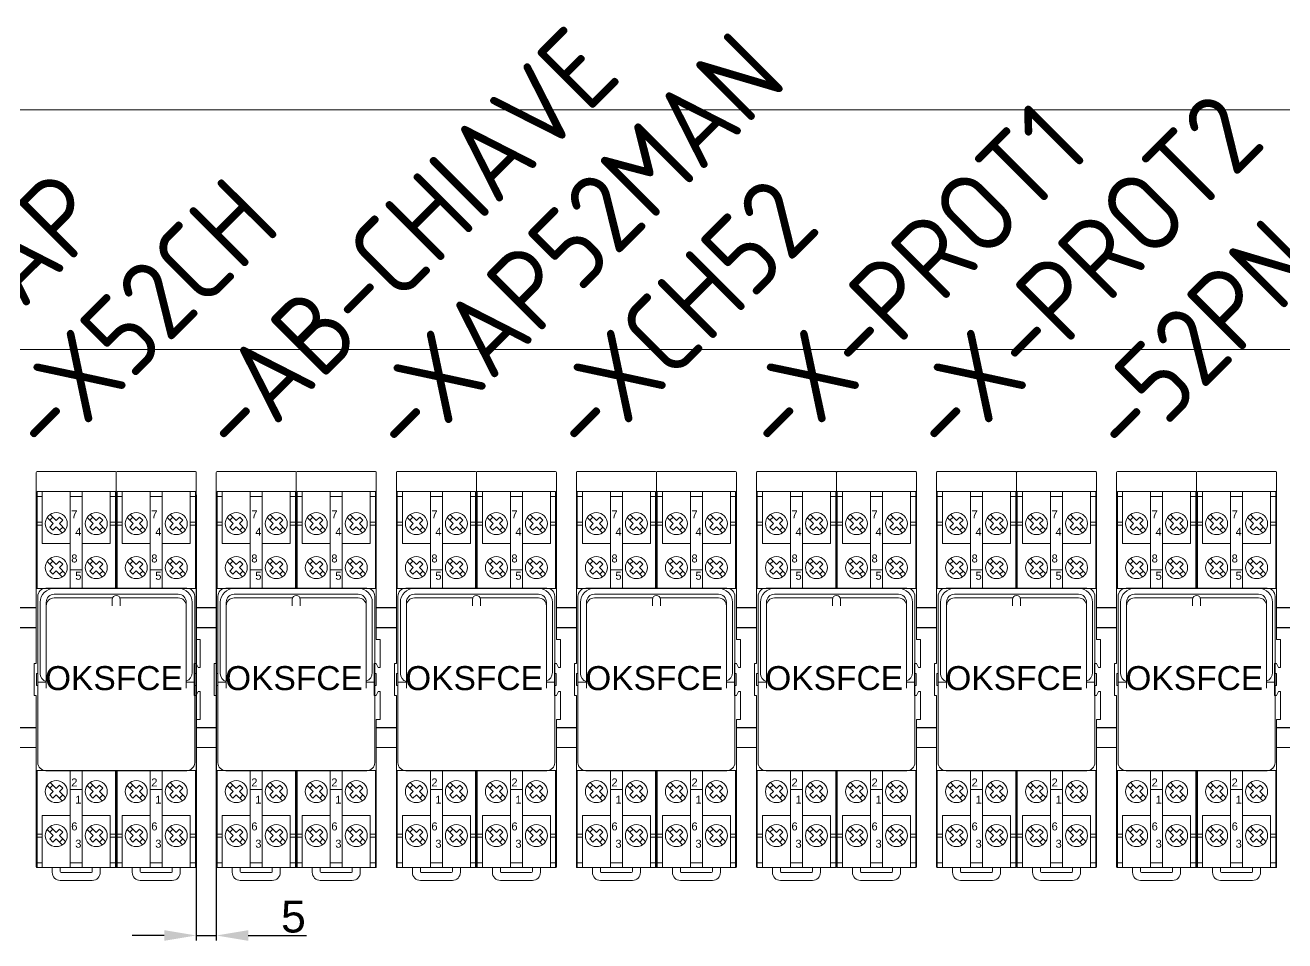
# Model space of a CAD drawing. Header units: millimetres. Extents: x 1359 to 3577, y 1333 to 3557.
# Drawn here: x 1851.6 to 2166.4, y 2268.7 to 2497.7 of the extents above; entities that cross this region are included whole.
import ezdxf

# ---------------------------------------------------------------- set-up
doc = ezdxf.new("R2010")
doc.units = ezdxf.units.MM
doc.set_wipeout_variables(frame=1)
doc.layers.add('000-PI-Oprema', color=30, linetype='Continuous', lineweight=5)
doc.layers.add('002-PI-Kabelska kanalica', color=150, linetype='Continuous')
doc.styles.add('PI0', font='isocpeur.ttf', dxfattribs={"width": 0.9})
doc.styles.get("Standard").update_dxf_attribs({"font": 'arial.ttf'})
doc.dimstyles.new('ISO-25-lb', dxfattribs={"dimtxt": 8, "dimasz": 8, "dimexe": 1.25, "dimexo": 0.625, "dimtad": 1, "dimtxsty": 'Standard', "dimcen": 5, "dimadec": 0, "dimazin": 0, "dimtfac": 1, "dimtmove": 0, "dimatfit": 3, "dimfxl": 1, "dimarcsym": 0})

# ---------------------------------------------------------------- blocks, each defined once
blk = doc.blocks.new('*U50')
at = {"layer": '002-PI-Kabelska kanalica', "color": 0, "linetype": 'ByBlock', "lineweight": 0}
for p, q in [((-20, -100), (-20, 715)), ((40, -100), (40, 715))]:
    blk.add_line(p, q, dxfattribs=at)
blk = doc.blocks.new('OKSFCE')
at = {"layer": '000-PI-Oprema', "color": 0, "linetype": 'ByBlock', "lineweight": 0}
for p, q in [((47678.84, 23886.54), (47698.44, 23886.54)), ((47698.84, 23886.54), (47718.44, 23886.54)), ((47678.84, 23881.54), (47698.44, 23881.54)), ((47680.14, 23881.54), (47680.14, 23868.54)), ((47697.14, 23881.54), (47697.14, 23868.54)), ((47698.84, 23881.54), (47718.44, 23881.54)), ((47700.14, 23881.54), (47700.14, 23868.54)), ((47717.14, 23881.54), (47717.14, 23868.54)), ((47680.14, 23880.32), (47678.84, 23880.32)), ((47690.14, 23880.32), (47687.14, 23880.32)), ((47698.44, 23880.32), (47697.14, 23880.32)), ((47700.14, 23880.32), (47698.84, 23880.32)), ((47710.14, 23880.32), (47707.14, 23880.32)), ((47718.44, 23880.32), (47717.14, 23880.32)), ((47681.34, 23875.05), (47682.86, 23873.54)), ((47682.01, 23874.38), (47682.79, 23875.16)), ((47682.12, 23875.83), (47683.64, 23874.31)), ((47683.64, 23874.31), (47684.49, 23875.16)), ((47684.49, 23875.16), (47685.27, 23874.38)), ((47691.34, 23875.05), (47692.86, 23873.54)), ((47692.01, 23874.38), (47692.79, 23875.16)), ((47692.12, 23875.83), (47693.64, 23874.31)), ((47693.64, 23874.31), (47694.49, 23875.16)), ((47694.49, 23875.16), (47695.27, 23874.38)), ((47701.34, 23875.05), (47702.86, 23873.54)), ((47702.01, 23874.38), (47702.79, 23875.16)), ((47702.12, 23875.83), (47703.64, 23874.31)), ((47703.64, 23874.31), (47704.49, 23875.16)), ((47704.49, 23875.16), (47705.27, 23874.38)), ((47711.34, 23875.05), (47712.86, 23873.54)), ((47712.01, 23874.38), (47712.79, 23875.16)), ((47712.12, 23875.83), (47713.64, 23874.31)), ((47713.64, 23874.31), (47714.49, 23875.16)), ((47714.49, 23875.16), (47715.27, 23874.38)), ((47678.64, 23873.16), (47680.14, 23873.16)), ((47678.84, 23873.94), (47680.14, 23873.94)), ((47682.01, 23872.69), (47682.86, 23873.54)), ((47682.01, 23872.69), (47682.79, 23871.91)), ((47682.79, 23871.91), (47683.64, 23872.76)), ((47683.64, 23872.76), (47685.16, 23871.24)), ((47684.42, 23873.54), (47685.27, 23874.38)), ((47684.42, 23873.54), (47685.93, 23872.02)), ((47684.49, 23871.91), (47685.27, 23872.69)), ((47692.01, 23872.69), (47692.86, 23873.54)), ((47692.01, 23872.69), (47692.79, 23871.91)), ((47692.79, 23871.91), (47693.64, 23872.76)), ((47693.64, 23872.76), (47695.16, 23871.24)), ((47694.42, 23873.54), (47695.27, 23874.38)), ((47694.42, 23873.54), (47695.93, 23872.02)), ((47694.49, 23871.91), (47695.27, 23872.69)), ((47698.44, 23873.94), (47697.14, 23873.94)), ((47698.64, 23873.16), (47697.14, 23873.16)), ((47698.64, 23873.16), (47700.14, 23873.16)), ((47698.84, 23873.94), (47700.14, 23873.94)), ((47702.01, 23872.69), (47702.86, 23873.54)), ((47702.01, 23872.69), (47702.79, 23871.91)), ((47702.79, 23871.91), (47703.64, 23872.76)), ((47703.64, 23872.76), (47705.16, 23871.24)), ((47704.42, 23873.54), (47705.27, 23874.38)), ((47704.42, 23873.54), (47705.93, 23872.02)), ((47704.49, 23871.91), (47705.27, 23872.69)), ((47712.01, 23872.69), (47712.86, 23873.54)), ((47712.01, 23872.69), (47712.79, 23871.91)), ((47712.79, 23871.91), (47713.64, 23872.76)), ((47713.64, 23872.76), (47715.16, 23871.24)), ((47714.42, 23873.54), (47715.27, 23874.38)), ((47714.42, 23873.54), (47715.93, 23872.02)), ((47714.49, 23871.91), (47715.27, 23872.69)), ((47718.44, 23873.94), (47717.14, 23873.94)), ((47718.64, 23873.16), (47717.14, 23873.16)), ((47680.14, 23868.54), (47687.14, 23868.54)), ((47697.14, 23868.54), (47690.14, 23868.54)), ((47700.14, 23868.54), (47707.14, 23868.54)), ((47717.14, 23868.54), (47710.14, 23868.54)), ((47681.34, 23864.05), (47682.86, 23862.54)), ((47682.01, 23863.38), (47682.79, 23864.16)), ((47682.01, 23861.69), (47682.86, 23862.54)), ((47682.12, 23864.83), (47683.64, 23863.31)), ((47683.64, 23863.31), (47684.49, 23864.16)), ((47684.42, 23862.54), (47685.27, 23863.38)), ((47684.42, 23862.54), (47685.93, 23861.02)), ((47684.49, 23864.16), (47685.27, 23863.38)), ((47691.34, 23864.05), (47692.86, 23862.54)), ((47692.01, 23863.38), (47692.79, 23864.16)), ((47692.01, 23861.69), (47692.86, 23862.54)), ((47692.12, 23864.83), (47693.64, 23863.31)), ((47693.64, 23863.31), (47694.49, 23864.16)), ((47694.42, 23862.54), (47695.27, 23863.38)), ((47694.42, 23862.54), (47695.93, 23861.02)), ((47694.49, 23864.16), (47695.27, 23863.38)), ((47701.34, 23864.05), (47702.86, 23862.54)), ((47702.01, 23863.38), (47702.79, 23864.16)), ((47702.01, 23861.69), (47702.86, 23862.54)), ((47702.12, 23864.83), (47703.64, 23863.31)), ((47703.64, 23863.31), (47704.49, 23864.16)), ((47704.42, 23862.54), (47705.27, 23863.38)), ((47704.42, 23862.54), (47705.93, 23861.02)), ((47704.49, 23864.16), (47705.27, 23863.38)), ((47711.34, 23864.05), (47712.86, 23862.54)), ((47712.01, 23863.38), (47712.79, 23864.16)), ((47712.01, 23861.69), (47712.86, 23862.54)), ((47712.12, 23864.83), (47713.64, 23863.31)), ((47713.64, 23863.31), (47714.49, 23864.16)), ((47714.42, 23862.54), (47715.27, 23863.38)), ((47714.42, 23862.54), (47715.93, 23861.02)), ((47714.49, 23864.16), (47715.27, 23863.38)), ((47682.01, 23861.69), (47682.79, 23860.91)), ((47682.79, 23860.91), (47683.64, 23861.76)), ((47683.64, 23861.76), (47685.16, 23860.24)), ((47684.49, 23860.91), (47685.27, 23861.69)), ((47690.14, 23862.02), (47687.14, 23862.02)), ((47692.01, 23861.69), (47692.79, 23860.91)), ((47692.79, 23860.91), (47693.64, 23861.76)), ((47693.64, 23861.76), (47695.16, 23860.24)), ((47694.49, 23860.91), (47695.27, 23861.69)), ((47702.01, 23861.69), (47702.79, 23860.91)), ((47702.79, 23860.91), (47703.64, 23861.76)), ((47703.64, 23861.76), (47705.16, 23860.24)), ((47704.49, 23860.91), (47705.27, 23861.69)), ((47710.14, 23862.02), (47707.14, 23862.02)), ((47712.01, 23861.69), (47712.79, 23860.91)), ((47712.79, 23860.91), (47713.64, 23861.76)), ((47713.64, 23861.76), (47715.16, 23860.24)), ((47714.49, 23860.91), (47715.27, 23861.69)), ((47682.12, 23808.83), (47683.64, 23807.31)), ((47692.12, 23808.83), (47693.64, 23807.31)), ((47702.12, 23808.83), (47703.64, 23807.31)), ((47712.12, 23808.83), (47713.64, 23807.31)), ((47681.34, 23808.05), (47682.86, 23806.54)), ((47682.01, 23807.38), (47682.79, 23808.16)), ((47682.01, 23805.69), (47682.86, 23806.54)), ((47682.01, 23805.69), (47682.79, 23804.91)), ((47682.79, 23804.91), (47683.64, 23805.76)), ((47683.64, 23807.31), (47684.49, 23808.16)), ((47683.64, 23805.76), (47685.16, 23804.24)), ((47684.42, 23806.54), (47685.27, 23807.38)), ((47684.42, 23806.54), (47685.93, 23805.02)), ((47684.49, 23808.16), (47685.27, 23807.38)), ((47684.49, 23804.91), (47685.27, 23805.69)), ((47690.14, 23807.05), (47687.14, 23807.05)), ((47691.34, 23808.05), (47692.86, 23806.54)), ((47692.01, 23807.38), (47692.79, 23808.16)), ((47692.01, 23805.69), (47692.86, 23806.54)), ((47692.01, 23805.69), (47692.79, 23804.91)), ((47692.79, 23804.91), (47693.64, 23805.76)), ((47693.64, 23807.31), (47694.49, 23808.16)), ((47693.64, 23805.76), (47695.16, 23804.24)), ((47694.42, 23806.54), (47695.27, 23807.38)), ((47694.42, 23806.54), (47695.93, 23805.02)), ((47694.49, 23808.16), (47695.27, 23807.38)), ((47694.49, 23804.91), (47695.27, 23805.69)), ((47701.34, 23808.05), (47702.86, 23806.54)), ((47702.01, 23807.38), (47702.79, 23808.16)), ((47702.01, 23805.69), (47702.86, 23806.54)), ((47702.01, 23805.69), (47702.79, 23804.91)), ((47702.79, 23804.91), (47703.64, 23805.76)), ((47703.64, 23807.31), (47704.49, 23808.16)), ((47703.64, 23805.76), (47705.16, 23804.24)), ((47704.42, 23806.54), (47705.27, 23807.38)), ((47704.42, 23806.54), (47705.93, 23805.02)), ((47704.49, 23808.16), (47705.27, 23807.38)), ((47704.49, 23804.91), (47705.27, 23805.69)), ((47710.14, 23807.05), (47707.14, 23807.05)), ((47711.34, 23808.05), (47712.86, 23806.54)), ((47712.01, 23807.38), (47712.79, 23808.16)), ((47712.01, 23805.69), (47712.86, 23806.54)), ((47712.01, 23805.69), (47712.79, 23804.91)), ((47712.79, 23804.91), (47713.64, 23805.76)), ((47713.64, 23807.31), (47714.49, 23808.16)), ((47713.64, 23805.76), (47715.16, 23804.24)), ((47714.42, 23806.54), (47715.27, 23807.38)), ((47714.42, 23806.54), (47715.93, 23805.02)), ((47714.49, 23808.16), (47715.27, 23807.38)), ((47714.49, 23804.91), (47715.27, 23805.69)), ((47680.14, 23800.54), (47680.14, 23787.54)), ((47680.14, 23800.54), (47687.14, 23800.54)), ((47697.14, 23800.54), (47690.14, 23800.54)), ((47697.14, 23800.54), (47697.14, 23787.54)), ((47700.14, 23800.54), (47700.14, 23787.54)), ((47700.14, 23800.54), (47707.14, 23800.54)), ((47717.14, 23800.54), (47710.14, 23800.54)), ((47717.14, 23800.54), (47717.14, 23787.54)), ((47681.34, 23797.05), (47682.86, 23795.54)), ((47682.01, 23796.38), (47682.79, 23797.16)), ((47682.12, 23797.83), (47683.64, 23796.31)), ((47683.64, 23796.31), (47684.49, 23797.16)), ((47684.42, 23795.54), (47685.27, 23796.38)), ((47684.49, 23797.16), (47685.27, 23796.38)), ((47691.34, 23797.05), (47692.86, 23795.54)), ((47692.01, 23796.38), (47692.79, 23797.16)), ((47692.12, 23797.83), (47693.64, 23796.31)), ((47693.64, 23796.31), (47694.49, 23797.16)), ((47694.42, 23795.54), (47695.27, 23796.38)), ((47694.49, 23797.16), (47695.27, 23796.38)), ((47701.34, 23797.05), (47702.86, 23795.54)), ((47702.01, 23796.38), (47702.79, 23797.16)), ((47702.12, 23797.83), (47703.64, 23796.31)), ((47703.64, 23796.31), (47704.49, 23797.16)), ((47704.42, 23795.54), (47705.27, 23796.38)), ((47704.49, 23797.16), (47705.27, 23796.38)), ((47711.34, 23797.05), (47712.86, 23795.54)), ((47712.01, 23796.38), (47712.79, 23797.16)), ((47712.12, 23797.83), (47713.64, 23796.31)), ((47713.64, 23796.31), (47714.49, 23797.16)), ((47714.42, 23795.54), (47715.27, 23796.38)), ((47714.49, 23797.16), (47715.27, 23796.38)), ((47678.64, 23795.91), (47680.14, 23795.91)), ((47678.84, 23795.13), (47680.14, 23795.13)), ((47682.01, 23794.69), (47682.86, 23795.54)), ((47682.01, 23794.69), (47682.79, 23793.91)), ((47682.79, 23793.91), (47683.64, 23794.76)), ((47683.64, 23794.76), (47685.16, 23793.24)), ((47684.42, 23795.54), (47685.93, 23794.02)), ((47684.49, 23793.91), (47685.27, 23794.69)), ((47692.01, 23794.69), (47692.86, 23795.54)), ((47692.01, 23794.69), (47692.79, 23793.91)), ((47692.79, 23793.91), (47693.64, 23794.76)), ((47693.64, 23794.76), (47695.16, 23793.24)), ((47694.42, 23795.54), (47695.93, 23794.02)), ((47694.49, 23793.91), (47695.27, 23794.69)), ((47697.14, 23795.91), (47698.64, 23795.91)), ((47698.44, 23795.13), (47697.14, 23795.13)), ((47698.64, 23795.91), (47700.14, 23795.91)), ((47698.84, 23795.13), (47700.14, 23795.13)), ((47702.01, 23794.69), (47702.86, 23795.54)), ((47702.01, 23794.69), (47702.79, 23793.91)), ((47702.79, 23793.91), (47703.64, 23794.76)), ((47703.64, 23794.76), (47705.16, 23793.24)), ((47704.42, 23795.54), (47705.93, 23794.02)), ((47704.49, 23793.91), (47705.27, 23794.69)), ((47712.01, 23794.69), (47712.86, 23795.54)), ((47712.01, 23794.69), (47712.79, 23793.91)), ((47712.79, 23793.91), (47713.64, 23794.76)), ((47713.64, 23794.76), (47715.16, 23793.24)), ((47714.42, 23795.54), (47715.93, 23794.02)), ((47714.49, 23793.91), (47715.27, 23794.69)), ((47717.14, 23795.91), (47718.64, 23795.91)), ((47718.44, 23795.13), (47717.14, 23795.13)), ((47680.14, 23788.75), (47678.84, 23788.75)), ((47678.84, 23787.54), (47698.44, 23787.54)), ((47682.64, 23786.34), (47682.64, 23787.54)), ((47684.64, 23786.54), (47684.64, 23787.54)), ((47684.64, 23786.54), (47684.64, 23787.54)), ((47690.14, 23788.75), (47687.14, 23788.75)), ((47692.64, 23787.54), (47692.64, 23786.54)), ((47692.64, 23787.54), (47692.64, 23786.54)), ((47694.64, 23787.54), (47694.64, 23786.34)), ((47698.44, 23788.75), (47697.14, 23788.75)), ((47700.14, 23788.75), (47698.84, 23788.75)), ((47698.84, 23787.54), (47718.44, 23787.54)), ((47702.64, 23786.34), (47702.64, 23787.54)), ((47704.64, 23786.54), (47704.64, 23787.54)), ((47710.14, 23788.75), (47707.14, 23788.75)), ((47712.64, 23787.54), (47712.64, 23786.54)), ((47714.64, 23787.54), (47714.64, 23786.34)), ((47718.44, 23788.75), (47717.14, 23788.75)), ((47692.64, 23784.34), (47684.64, 23784.34)), ((47692.44, 23786.34), (47684.84, 23786.34)), ((47692.44, 23786.34), (47684.84, 23786.34)), ((47712.64, 23784.34), (47704.64, 23784.34)), ((47712.44, 23786.34), (47704.84, 23786.34))]:
    blk.add_line(p, q, dxfattribs=at)
for points in [[(47678.64, 23880.24), (47678.64, 23880.25), (47678.65, 23880.26), (47678.65, 23880.27), (47678.67, 23880.28), (47678.68, 23880.29), (47678.7, 23880.3), (47678.72, 23880.3), (47678.74, 23880.31), (47678.76, 23880.31), (47678.79, 23880.32), (47678.81, 23880.32), (47678.84, 23880.32)], [(47698.64, 23880.24), (47698.64, 23880.25), (47698.63, 23880.26), (47698.62, 23880.27), (47698.61, 23880.28), (47698.6, 23880.29), (47698.58, 23880.3), (47698.56, 23880.3), (47698.54, 23880.31), (47698.52, 23880.31), (47698.49, 23880.32), (47698.46, 23880.32), (47698.44, 23880.32)], [(47698.64, 23880.24), (47698.64, 23880.25), (47698.65, 23880.26), (47698.65, 23880.27), (47698.67, 23880.28), (47698.68, 23880.29), (47698.7, 23880.3), (47698.72, 23880.3), (47698.74, 23880.31), (47698.76, 23880.31), (47698.79, 23880.32), (47698.81, 23880.32), (47698.84, 23880.32)], [(47718.64, 23880.24), (47718.64, 23880.25), (47718.63, 23880.26), (47718.62, 23880.27), (47718.61, 23880.28), (47718.6, 23880.29), (47718.58, 23880.3), (47718.56, 23880.3), (47718.54, 23880.31), (47718.52, 23880.31), (47718.49, 23880.32), (47718.46, 23880.32), (47718.44, 23880.32)], [(47678.84, 23873.94), (47678.81, 23873.94), (47678.79, 23873.94), (47678.76, 23873.94), (47678.74, 23873.93), (47678.72, 23873.93), (47678.7, 23873.92), (47678.68, 23873.91), (47678.67, 23873.9), (47678.65, 23873.9), (47678.65, 23873.89), (47678.64, 23873.88), (47678.64, 23873.87)], [(47698.44, 23873.94), (47698.46, 23873.94), (47698.49, 23873.94), (47698.52, 23873.94), (47698.54, 23873.93), (47698.56, 23873.93), (47698.58, 23873.92), (47698.6, 23873.91), (47698.61, 23873.9), (47698.62, 23873.9), (47698.63, 23873.89), (47698.64, 23873.88), (47698.64, 23873.87)], [(47698.84, 23873.94), (47698.81, 23873.94), (47698.79, 23873.94), (47698.76, 23873.94), (47698.74, 23873.93), (47698.72, 23873.93), (47698.7, 23873.92), (47698.68, 23873.91), (47698.67, 23873.9), (47698.65, 23873.9), (47698.65, 23873.89), (47698.64, 23873.88), (47698.64, 23873.87)], [(47718.44, 23873.94), (47718.46, 23873.94), (47718.49, 23873.94), (47718.52, 23873.94), (47718.54, 23873.93), (47718.56, 23873.93), (47718.58, 23873.92), (47718.6, 23873.91), (47718.61, 23873.9), (47718.62, 23873.9), (47718.63, 23873.89), (47718.64, 23873.88), (47718.64, 23873.87)], [(47678.84, 23795.13), (47678.81, 23795.13), (47678.79, 23795.13), (47678.76, 23795.13), (47678.74, 23795.14), (47678.72, 23795.14), (47678.7, 23795.15), (47678.68, 23795.16), (47678.67, 23795.17), (47678.65, 23795.18), (47678.65, 23795.19), (47678.64, 23795.2), (47678.64, 23795.21)], [(47698.64, 23795.21), (47698.64, 23795.2), (47698.63, 23795.19), (47698.62, 23795.18), (47698.61, 23795.17), (47698.6, 23795.16), (47698.58, 23795.15), (47698.56, 23795.14), (47698.54, 23795.14), (47698.52, 23795.13), (47698.49, 23795.13), (47698.46, 23795.13), (47698.44, 23795.13)], [(47698.84, 23795.13), (47698.81, 23795.13), (47698.79, 23795.13), (47698.76, 23795.13), (47698.74, 23795.14), (47698.72, 23795.14), (47698.7, 23795.15), (47698.68, 23795.16), (47698.67, 23795.17), (47698.65, 23795.18), (47698.65, 23795.19), (47698.64, 23795.2), (47698.64, 23795.21)], [(47718.64, 23795.21), (47718.64, 23795.2), (47718.63, 23795.19), (47718.62, 23795.18), (47718.61, 23795.17), (47718.6, 23795.16), (47718.58, 23795.15), (47718.56, 23795.14), (47718.54, 23795.14), (47718.52, 23795.13), (47718.49, 23795.13), (47718.46, 23795.13), (47718.44, 23795.13)], [(47678.64, 23788.83), (47678.64, 23788.82), (47678.65, 23788.81), (47678.65, 23788.8), (47678.67, 23788.79), (47678.68, 23788.78), (47678.7, 23788.77), (47678.72, 23788.77), (47678.74, 23788.76), (47678.76, 23788.76), (47678.79, 23788.75), (47678.81, 23788.75), (47678.84, 23788.75)], [(47698.44, 23788.75), (47698.46, 23788.75), (47698.49, 23788.75), (47698.52, 23788.76), (47698.54, 23788.76), (47698.56, 23788.77), (47698.58, 23788.77), (47698.6, 23788.78), (47698.61, 23788.79), (47698.62, 23788.8), (47698.63, 23788.81), (47698.64, 23788.82), (47698.64, 23788.83)], [(47698.64, 23788.83), (47698.64, 23788.82), (47698.65, 23788.81), (47698.65, 23788.8), (47698.67, 23788.79), (47698.68, 23788.78), (47698.7, 23788.77), (47698.72, 23788.77), (47698.74, 23788.76), (47698.76, 23788.76), (47698.79, 23788.75), (47698.81, 23788.75), (47698.84, 23788.75)], [(47718.44, 23788.75), (47718.46, 23788.75), (47718.49, 23788.75), (47718.52, 23788.76), (47718.54, 23788.76), (47718.56, 23788.77), (47718.58, 23788.77), (47718.6, 23788.78), (47718.61, 23788.79), (47718.62, 23788.8), (47718.63, 23788.81), (47718.64, 23788.82), (47718.64, 23788.83)]]:
    blk.add_lwpolyline(points, dxfattribs=at)
for centre in [(47683.64, 23873.54), (47693.64, 23873.54), (47703.64, 23873.54), (47713.64, 23873.54), (47683.64, 23862.54), (47693.64, 23862.54), (47703.64, 23862.54), (47713.64, 23862.54), (47683.64, 23806.54), (47693.64, 23806.54), (47703.64, 23806.54), (47713.64, 23806.54), (47683.64, 23795.54), (47693.64, 23795.54), (47703.64, 23795.54), (47713.64, 23795.54)]:
    blk.add_circle(centre, 2.75, dxfattribs=at)
for centre, radius, start, end in [((47678.84, 23886.34), 0.2, 90, 180), ((47698.44, 23886.34), 0.2, 0, 90), ((47698.84, 23886.34), 0.2, 90, 180), ((47718.44, 23886.34), 0.2, 0, 90), ((47678.84, 23881.34), 0.2, 90, 180), ((47698.44, 23881.34), 0.2, 0, 90), ((47698.84, 23881.34), 0.2, 90, 180), ((47718.44, 23881.34), 0.2, 0, 90), ((47678.84, 23787.74), 0.2, 180, 270), ((47698.44, 23787.74), 0.2, 270, 0), ((47698.84, 23787.74), 0.2, 180, 270), ((47718.44, 23787.74), 0.2, 270, 0), ((47684.64, 23786.34), 2, 180, 270), ((47684.84, 23786.54), 0.2, 180, 270), ((47684.84, 23786.54), 0.2, 180, 270), ((47692.44, 23786.54), 0.2, 270, 0), ((47692.44, 23786.54), 0.2, 270, 0), ((47692.64, 23786.34), 2, 270, 0), ((47704.64, 23786.34), 2, 180, 270), ((47704.84, 23786.54), 0.2, 180, 270), ((47712.44, 23786.54), 0.2, 270, 0), ((47712.64, 23786.34), 2, 270, 0)]:
    blk.add_arc(centre, radius, start, end, dxfattribs=at)
at = {"layer": '000-PI-Oprema', "color": 0, "linetype": 'ByBlock', "lineweight": 0, "char_height": 1.9995, "width": 2.5471}
for s, insert, attachment_point in [('{\\fArial|b0|i0|c0|p34;7}', (47687.39, 23876.83), 1), ('{\\fArial|b0|i0|c0|p34;7}', (47707.39, 23876.83), 1), ('{\\fArial|b0|i0|c0|p34;4}', (47689.94, 23872.51), 3), ('{\\fArial|b0|i0|c0|p34;4}', (47709.94, 23872.51), 3), ('{\\fArial|b0|i0|c0|p34;8}', (47687.39, 23865.83), 1), ('{\\fArial|b0|i0|c0|p34;8}', (47707.39, 23865.83), 1), ('{\\fArial|b0|i0|c0|p34;5}', (47689.94, 23861.51), 3), ('{\\fArial|b0|i0|c0|p34;5}', (47709.94, 23861.51), 3), ('{\\fArial|b0|i0|c0|p34;2}', (47687.39, 23809.83), 1), ('{\\fArial|b0|i0|c0|p34;2}', (47707.39, 23809.83), 1), ('{\\fArial|b0|i0|c0|p34;1}', (47689.94, 23805.51), 3), ('{\\fArial|b0|i0|c0|p34;1}', (47709.94, 23805.51), 3), ('{\\fArial|b0|i0|c0|p34;6}', (47687.39, 23798.83), 1), ('{\\fArial|b0|i0|c0|p34;6}', (47707.39, 23798.83), 1), ('{\\fArial|b0|i0|c0|p34;3}', (47689.94, 23794.51), 3), ('{\\fArial|b0|i0|c0|p34;3}', (47709.94, 23794.51), 3)]:
    blk.add_mtext(s, dxfattribs=dict(at, insert=insert, attachment_point=attachment_point))
at = {"color": 0, "linetype": 'ByBlock', "lineweight": 0}
blk.add_wipeout([(47678.64, 23857.29), (47718.64, 23857.29), (47718.64, 23811.79), (47678.64, 23811.79)], dxfattribs=at).dxf.layer = '000-PI-Oprema'
at = {"layer": '000-PI-Oprema', "color": 0, "linetype": 'ByBlock', "lineweight": 0}
for p, q in [((47678.64, 23886.34), (47678.64, 23838.54)), ((47698.64, 23886.34), (47698.64, 23857.29)), ((47718.64, 23886.34), (47718.64, 23844.54)), ((47678.84, 23881.54), (47678.84, 23857.29)), ((47687.14, 23881.54), (47687.14, 23857.29)), ((47690.14, 23881.54), (47690.14, 23857.29)), ((47698.44, 23881.54), (47698.44, 23857.29)), ((47698.84, 23881.54), (47698.84, 23857.29)), ((47707.14, 23881.54), (47707.14, 23857.29)), ((47710.14, 23881.54), (47710.14, 23857.29)), ((47718.44, 23881.54), (47718.44, 23857.29)), ((47678.64, 23857.29), (47698.64, 23857.29)), ((47716.24, 23857.37), (47681.04, 23857.37)), ((47683.14, 23857.37), (47714.14, 23857.37)), ((47683.14, 23855.87), (47714.14, 23855.87)), ((47698.64, 23857.29), (47718.64, 23857.29)), ((47679.04, 23855.37), (47679.04, 23813.77)), ((47679.64, 23853.87), (47679.64, 23836.02)), ((47681.14, 23853.87), (47681.14, 23836.02)), ((47681.14, 23852.97), (47681.14, 23832.42)), ((47697.72, 23854.97), (47683.14, 23854.97)), ((47697.64, 23854.57), (47697.64, 23852.97)), ((47714.14, 23854.97), (47699.56, 23854.97)), ((47699.64, 23854.57), (47699.64, 23852.97)), ((47716.14, 23853.87), (47716.14, 23836.32)), ((47716.14, 23852.97), (47716.14, 23832.42)), ((47717.64, 23853.87), (47717.64, 23836.32)), ((47718.24, 23813.77), (47718.24, 23855.37)), ((47718.64, 23844.54), (47719.64, 23844.54)), ((47719.64, 23844.54), (47719.64, 23837.54)), ((47678.14, 23830.54), (47678.14, 23838.54)), ((47678.14, 23838.54), (47678.64, 23838.54)), ((47718.14, 23838.54), (47718.14, 23830.54)), ((47718.64, 23838.54), (47718.14, 23838.54)), ((47719.14, 23837.54), (47718.64, 23838.54)), ((47719.64, 23837.54), (47719.14, 23837.54)), ((47678.69, 23836.07), (47678.69, 23833.07)), ((47679.04, 23836.07), (47678.69, 23836.07)), ((47681.14, 23833.92), (47679.04, 23833.92)), ((47716.14, 23833.92), (47718.24, 23833.92)), ((47718.59, 23836.07), (47718.24, 23836.07)), ((47718.59, 23836.07), (47718.59, 23833.07)), ((47679.04, 23833.07), (47678.69, 23833.07)), ((47718.59, 23833.07), (47718.24, 23833.07)), ((47718.64, 23830.54), (47719.14, 23831.54)), ((47719.64, 23831.54), (47719.14, 23831.54)), ((47719.64, 23831.54), (47719.64, 23824.54)), ((47678.64, 23830.54), (47678.14, 23830.54)), ((47678.64, 23830.54), (47678.64, 23787.74)), ((47718.64, 23830.54), (47718.14, 23830.54)), ((47718.64, 23824.54), (47718.64, 23787.74)), ((47718.64, 23824.54), (47719.64, 23824.54)), ((47678.64, 23811.79), (47698.64, 23811.79)), ((47678.84, 23811.79), (47678.84, 23787.54)), ((47681.04, 23811.77), (47716.24, 23811.77)), ((47687.14, 23811.79), (47687.14, 23787.54)), ((47690.14, 23811.79), (47690.14, 23787.54)), ((47698.44, 23811.79), (47698.44, 23787.54)), ((47698.64, 23811.79), (47718.64, 23811.79)), ((47698.64, 23811.79), (47698.64, 23787.74)), ((47698.84, 23811.79), (47698.84, 23787.54)), ((47707.14, 23811.79), (47707.14, 23787.54)), ((47710.14, 23811.79), (47710.14, 23787.54)), ((47718.44, 23811.79), (47718.44, 23787.54))]:
    blk.add_line(p, q, dxfattribs=at)
for centre, radius, start, end in [((47681.04, 23855.37), 2, 90, 180), ((47683.14, 23853.87), 3.5, 90, 180), ((47683.14, 23853.87), 2, 90, 180), ((47714.14, 23853.87), 3.5, 0, 90), ((47714.14, 23853.87), 2, 0, 90), ((47716.24, 23855.37), 2, 0, 90), ((47683.14, 23852.97), 2, 90, 180), ((47698.64, 23854.57), 1, 0, 180), ((47714.14, 23852.97), 2, 0, 90), ((47681.64, 23836.02), 2, 180, 255.5225), ((47715.34, 23836.32), 2.3, 290.3544, 0), ((47681.04, 23813.77), 2, 180, 270), ((47716.24, 23813.77), 2, 270, 0)]:
    blk.add_arc(centre, radius, start, end, dxfattribs=at)
at = {"layer": '000-PI-Oprema', "color": 0, "linetype": 'ByBlock', "lineweight": 0, "insert": (47698.05, 23834.87), "char_height": 6, "attachment_point": 5}
blk.add_mtext_dynamic_manual_height_columns('{\\fArial|b0|i0|c238|p34;OK}S{\\fArial|b0|i0|c238|p34;FC}E', width=44.995, gutter_width=1, heights=[10], dxfattribs=at)
blk = doc.blocks.new('*D128')
at = {"layer": '002-PI-Kabelska kanalica', "color": 0, "linetype": 'ByBlock', "lineweight": -2, "ltscale": 0.25, "transparency": 16777216}
for p, q in [((1894.37, 2380.23), (1894.37, 2268.83)), ((1899.37, 2380.23), (1899.37, 2268.83)), ((1886.37, 2270.08), (1878.37, 2270.08)), ((1894.37, 2270.08), (1899.37, 2270.08)), ((1907.37, 2270.08), (1921.93, 2270.08))]:
    blk.add_line(p, q, dxfattribs=at)
at = {"layer": '002-PI-Kabelska kanalica', "color": 0, "linetype": 'ByBlock', "ltscale": 0.25, "transparency": 16777216}
for points in [[(1886.37, 2271.41), (1886.37, 2268.75), (1894.37, 2270.08)], [(1907.37, 2271.41), (1907.37, 2268.75), (1899.37, 2270.08)]]:
    blk.add_solid(points, dxfattribs=at)
at = {"layer": 'Defpoints', "color": 0, "linetype": 'ByBlock', "ltscale": 0.25, "transparency": 16777216}
for p in [(1894.37, 2380.86), (1899.37, 2380.86), (1899.37, 2270.08)]:
    blk.add_point(p, dxfattribs=at)
at = {"layer": '002-PI-Kabelska kanalica', "color": 0, "linetype": 'ByBlock', "lineweight": 0, "ltscale": 0.25, "transparency": 16777216, "insert": (1918.65, 2274.77), "char_height": 8, "attachment_point": 5}
blk.add_mtext('5', dxfattribs=at)

msp = doc.modelspace()

# ---------------------------------------------------------------- linework, layer by layer
for p, q in [((1601.071, 2352.056), (2416.071, 2352.056)), ((1601.071, 2347.056), (2416.071, 2347.056)), ((1601.071, 2322.056), (2416.071, 2322.056))]:
    msp.add_line(p, q)
at = {"layer": '002-PI-Kabelska kanalica', "color": 0, "linetype": 'ByBlock', "lineweight": 0, "ltscale": 0.25}
msp.add_lwpolyline([(1601.071, 2352.056), (1601.071, 2317.056), (2416.071, 2317.056)], dxfattribs=at)

# ---------------------------------------------------------------- block references
at = {"layer": '002-PI-Kabelska kanalica', "color": 0, "linetype": 'ByBlock', "lineweight": 0, "rotation": 270}
msp.add_blockref('*U50', (1701.071, 2456.556), dxfattribs=at)

# ---------------------------------------------------------------- texts
at = {"layer": '002-PI-Kabelska kanalica', "color": 0, "linetype": 'ByBlock', "lineweight": 0, "style": 'PI0', "width": 0.9}
for s, p in [('-AB-CHIAVE', (1905.295, 2388.461)), ('-XAP52MAN', (1947.841, 2388.261)), ('-X-PROT1', (2041.118, 2388.461)), ('-X-PROT2', (2082.841, 2388.461)), ('-52PN-AP', (2127.841, 2388.261)), ('-X52AP', (1812.841, 2388.261)), ('-X52CH', (1857.841, 2388.461)), ('-XCH52', (1992.841, 2388.461))]:
    msp.add_text(s, height=20, rotation=45, dxfattribs=at).set_placement(p)

# ---------------------------------------------------------------- next in the draw order: block references
for p in [(-45824.268, -21500.48), (-45779.268, -21500.48), (-45734.268, -21500.48), (-45689.268, -21500.48), (-45644.268, -21500.48), (-45599.268, -21500.48), (-45554.268, -21500.48)]:
    msp.add_blockref('OKSFCE', p)

# ---------------------------------------------------------------- next in the draw order: dimensions: what is measured, and where the dimension line sits
at = {"layer": '002-PI-Kabelska kanalica', "color": 0, "linetype": 'ByBlock', "lineweight": 0, "ltscale": 0.25}
dim = msp.add_linear_dim(base=(1899.371, 2270.079), p1=(1894.371, 2380.856), p2=(1899.371, 2380.856), dimstyle='ISO-25-lb', dxfattribs=at)
dim.commit()
dim.dimension.update_dxf_attribs({"geometry": '*D128', "text_midpoint": (1918.648, 2274.772)})

doc.saveas('drawing.dxf')
